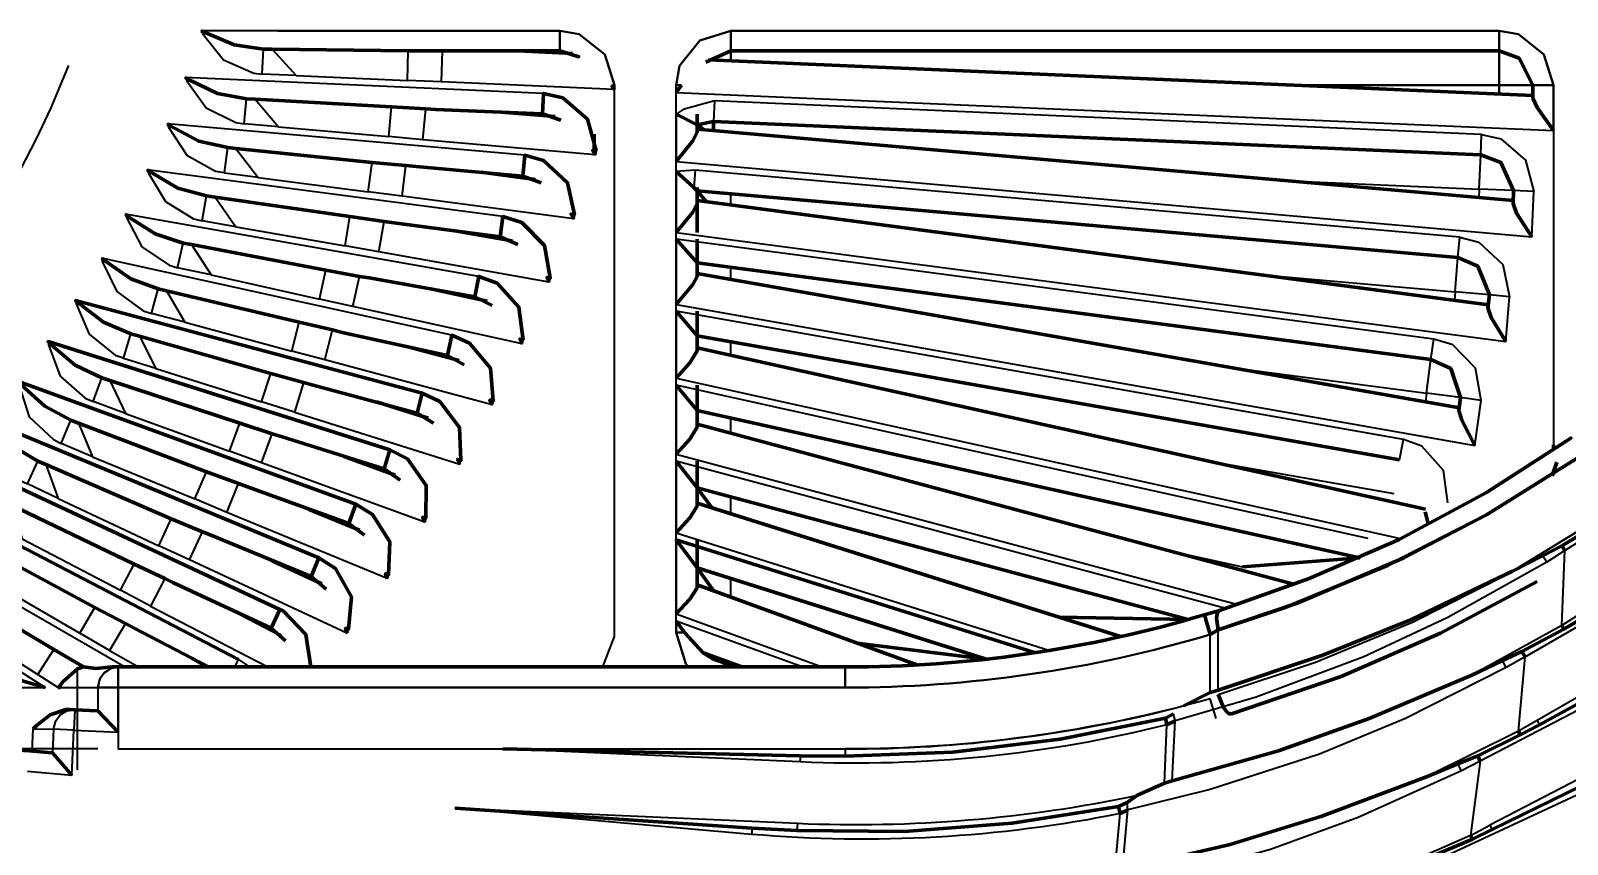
# Model space of a CAD drawing. Header units: millimetres. Extents: x 0 to 174, y 0 to 33.
# Drawn here: x 31.6682 to 32.1102, y 17.1865 to 17.4206 of the extents above; entities that cross this region are included whole.
import ezdxf

# ---------------------------------------------------------------- set-up
doc = ezdxf.new("R2010")
doc.units = ezdxf.units.MM
doc.layers.add('PDF2_형상', color=7, linetype='Continuous', true_color=0x405f80)

msp = doc.modelspace()

# ---------------------------------------------------------------- linework, layer by layer
at = {"layer": 'PDF2_형상', "lineweight": 70}
for points in [[(31.71722073611111, 17.42055595833333), (31.71833293055555, 17.41999986111111), (31.71763780555555, 17.41972181944444)], [(31.71833293055555, 17.41999986111111), (31.72666761111111, 17.41652763888889), (31.73513794444444, 17.41527811111111), (31.737640375, 17.41527811111111), (31.77680461111111, 17.41472201388889), (31.78666518055556, 17.41472201388889), (31.78958469444444, 17.41472201388889)], [(31.80833265277778, 17.41472201388889), (31.82402886111111, 17.41402859722222)], [(31.86319308333333, 17.41222297222222), (32.100277375, 17.401943625)], [(31.71263970833333, 17.40708415277778), (31.71374851388889, 17.40638902777778), (31.71305677777778, 17.40611097222222)], [(31.71374851388889, 17.40638902777778), (31.72194416666667, 17.40249972222222), (31.73027886111111, 17.40097215277778), (31.73277791666666, 17.400833125), (31.77194552777777, 17.39861043055556), (31.78180609722222, 17.39805602777778), (31.78458319444444, 17.397917), (31.815416125, 17.39666748611111), (31.81569416666667, 17.40249972222222), (31.821248375, 17.40125020833333), (31.82833184722222, 17.39513820833333), (31.83083427777778, 17.38611179166666), (31.82986111111111, 17.38611179166666), (31.83069526388888, 17.38486056944445)], [(31.83611043055555, 17.40361193055555), (31.83527629166667, 17.40486144444444)], [(31.85388861111111, 17.40277777777778), (31.85541788888889, 17.40486144444444)], [(31.80347358333333, 17.39708286111111), (31.819027375, 17.39583333333333)], [(32.10624863888889, 17.39180501388889), (32.10152859722222, 17.39847140277778), (32.100277375, 17.40111118055555)], [(31.70749918055555, 17.39374966666666), (31.70847236111111, 17.39305623611111), (31.70777723611111, 17.39277818055556)], [(31.70847236111111, 17.39305623611111), (31.716529, 17.38874986111111), (31.72486029166667, 17.38694423611111), (31.72722370833333, 17.38666619444444), (31.76638794444444, 17.38263956944444), (31.77610948611111, 17.38180541666667), (31.779029, 17.381527375), (31.80972290277778, 17.37875027777778), (31.810279, 17.38472154166667), (31.81569416666667, 17.38319397222222), (31.82263861111111, 17.376805625), (31.82458495833333, 17.36763848611111), (31.82361179166666, 17.3677775), (31.82444593055556, 17.36638895833333)], [(31.82069566666667, 17.39486186111111), (31.815416125, 17.39666748611111)], [(31.86194526388888, 17.39208305555556), (31.85985988888889, 17.39347161111111), (31.85388861111111, 17.39652845833333)], [(31.85985988888889, 17.39652845833333), (31.85985988888889, 17.39138963888889), (31.85985988888889, 17.39347161111111), (31.86458333333333, 17.39444477777778)], [(31.86458333333333, 17.39180501388889), (31.86458333333333, 17.39444477777778), (32.08527629166667, 17.38486056944445), (32.09111193055556, 17.38263956944444), (32.09472316666667, 17.37458293055555), (32.09458415277778, 17.37083265277778), (32.09555393055555, 17.36805555555555), (32.09999931944444, 17.36125013888889)], [(31.83027818055555, 17.39083354166667), (31.83027818055555, 17.38611179166666)], [(31.85388861111111, 17.38291591666667), (31.85861205555555, 17.38888888888889), (31.85985988888889, 17.39138963888889)], [(31.85985988888889, 17.39222208333333), (32.09458415277778, 17.37166680555556)], [(31.70208401388889, 17.37958272222222), (31.70277913888889, 17.37986077777778), (31.70166694444444, 17.38055588888889)], [(31.70277913888889, 17.37986077777778), (31.71055433333333, 17.37527805555555), (31.71875, 17.37305534722222), (31.72124905555555, 17.37263827777778), (31.75999959722222, 17.36708408333333), (31.76986016666666, 17.36569383333333), (31.77263726388889, 17.36527845833333), (31.80319552777777, 17.36125013888889), (31.80402629166667, 17.36708408333333), (31.80944484722222, 17.36541748611111), (31.81597222222222, 17.35874938888889), (31.81764051388889, 17.34944491666667), (31.81666734722222, 17.34958394444444), (31.81736247222222, 17.34819369444444)], [(31.79777695833333, 17.37986077777778), (31.81333415277777, 17.37777709722222)], [(31.862640375, 17.37124972222222), (31.85985988888889, 17.37444390277778), (31.85889011111111, 17.37541706944445), (31.85388861111111, 17.37999979166667)], [(31.81499905555555, 17.376805625), (31.80972290277778, 17.37875027777778)], [(31.85985988888889, 17.36249966666666), (31.85985988888889, 17.37541706944445)], [(31.85388861111111, 17.36249966666666), (31.85861205555555, 17.36833361111111), (31.85985988888889, 17.37083265277778), (31.85985988888889, 17.37444390277778), (32.07874891666667, 17.35527716666667), (32.08444552777777, 17.35277811111111), (32.08777872222222, 17.34458415277778), (32.08736165277777, 17.340833875), (32.08833481944444, 17.33805508333333), (32.09249877777778, 17.33111063888889)], [(31.85985988888889, 17.37166680555556), (32.08750068055555, 17.34166633333333)], [(31.69541761111111, 17.3677775), (31.69638740277778, 17.36694505555555), (31.69569566666667, 17.36680602777778)], [(31.69638740277778, 17.36694505555555), (31.70402695833333, 17.36208258333333), (31.71208361111111, 17.35944451388889), (31.714443625, 17.35902744444444), (31.75305515277778, 17.35166591666667), (31.76277669444444, 17.34986029166667), (31.76555718055555, 17.34944491666667), (31.79597304166666, 17.34402805555555), (31.79708184722222, 17.34986029166667), (31.80236138888889, 17.34791734722222), (31.80861070833333, 17.34097290277778), (31.80986193055555, 17.33152770833333)], [(31.79124959722222, 17.36277770833333), (31.80666775, 17.36013963888889)], [(31.80833265277778, 17.35902744444444), (31.80319552777777, 17.36125013888889)], [(31.85388861111111, 17.36055501388889), (31.85985988888889, 17.35374959722222)], [(31.85985988888889, 17.36055501388889), (31.85985988888889, 17.34986029166667), (31.85985988888889, 17.35374959722222), (32.07097370833333, 17.32597181944444), (32.07666694444444, 17.32333373611111), (32.07944404166666, 17.31500075), (32.07902695833333, 17.31125047222222), (32.07986111111111, 17.30847168055556), (32.08361138888888, 17.30124918055555)], [(31.68861219444444, 17.35513813888889), (31.68944295833333, 17.35444472222222), (31.68875122222222, 17.35416666666666)], [(31.68944295833333, 17.35444472222222), (31.6969435, 17.349166875), (31.70486111111111, 17.34625075), (31.70722113888889, 17.34569465277778), (31.74541558333333, 17.33666652777778), (31.75500148611111, 17.33444383333333), (31.75777859722222, 17.33375040277778), (31.78805541666667, 17.32708401388889), (31.78930663888889, 17.33291626388889), (31.79444376388889, 17.33069526388889), (31.80041504166667, 17.32347276388889), (31.80124918055555, 17.31402756944444), (31.80027940277778, 17.314305625), (31.80097113888889, 17.31291706944445)], [(31.85388861111111, 17.34180534722222), (31.85861205555555, 17.34750027777778), (31.85985988888889, 17.34986029166667)], [(31.85985988888889, 17.35069444444444), (32.07916598611111, 17.31208293055555)], [(31.784166125, 17.34611172222222), (31.79944526388888, 17.34277852777777)], [(31.80097113888889, 17.34152730555556), (31.79597304166666, 17.34402805555555)], [(31.68125068055555, 17.341944375), (31.68208481944444, 17.34208340277778), (31.68916829166666, 17.33666652777778), (31.6969435, 17.33333333333333), (31.69944593055556, 17.33263820833333), (31.73722330555555, 17.32194519444444), (31.74666680555555, 17.31930541666667), (31.74944390277778, 17.31861029166667), (31.77930704166667, 17.31055534722222), (31.78083293055555, 17.31625027777778), (31.68111165277778, 17.34291584722222), (31.68208481944444, 17.34208340277778)], [(31.85388861111111, 17.33986070833333), (31.85985988888889, 17.33277723611111)], [(31.85985988888889, 17.33986070833333), (31.85985988888889, 17.32847255555556), (31.85985988888889, 17.33277723611111), (32.06194390277778, 17.29708354166667)], [(31.67333305555556, 17.33013916666667), (31.67402818055555, 17.33013916666667), (31.680972625, 17.32430522222222), (31.68861219444444, 17.32069397222222), (31.69097222222222, 17.31986151388889), (31.72833251388889, 17.30763922222222), (31.737640375, 17.30458408333333), (31.74027845833333, 17.30374993055555), (31.76986016666666, 17.29444376388889), (31.77152845833333, 17.29999966666666), (31.67319404166667, 17.33111063888889), (31.67402818055555, 17.33013916666667)], [(31.80972290277778, 17.33152770833333), (31.80888875, 17.33180576388889), (31.809583875, 17.33041720833333)], [(31.77624851388889, 17.32972208333333), (31.79138861111111, 17.32569376388889)], [(31.79291788888889, 17.32444423611111), (31.78805541666667, 17.32708401388889)], [(31.85388861111111, 17.32055494444445), (31.85777791666666, 17.32500033333333), (31.85985988888889, 17.32847255555556)], [(31.85985988888889, 17.32930501388889), (32.06944444444444, 17.28291659722222)], [(31.66486273611111, 17.31847297222222), (31.66555447222222, 17.31861029166667), (31.67222086111111, 17.3125), (31.67972140277778, 17.30847168055556), (31.68194580555555, 17.30763922222222), (31.71875, 17.29361131944444), (31.72791544444445, 17.29027811111111), (31.73055691666666, 17.28930494444445), (31.75972154166666, 17.27874925), (31.76166788888889, 17.28430515277778), (31.66472370833333, 17.31958347222222), (31.66555447222222, 17.31861029166667)], [(31.85388861111111, 17.31861029166667), (31.85985988888889, 17.31125047222222)], [(31.85985988888889, 17.31861029166667), (31.85985988888889, 17.30652702777778), (31.85985988888889, 17.31125047222222), (32.05041504166667, 17.26888868055556), (32.01680501388888, 17.26625061111111)], [(32.10916815277778, 17.24833340277778), (32.11458333333333, 17.25152756944444), (32.14736259722222, 17.27152845833333), (32.15944416666667, 17.27805583333333), (32.18361070833333, 17.29097154166667), (32.20583427777778, 17.30430602777778), (32.23055691666666, 17.32000054166667), (32.23069593055556, 17.32013956944444)], [(31.76763916666667, 17.31374952777778), (31.78250122222222, 17.30902777777778)], [(31.78083293055555, 17.31625027777778), (31.78583441666666, 17.31388855555555), (31.79152763888889, 17.30638970833333), (31.79194472222222, 17.29694451388889), (31.79097154166666, 17.29722255555556), (31.79166666666666, 17.29583401388889)], [(31.65583293055555, 17.30736118055555), (31.65652805555555, 17.30736118055555), (31.66305541666667, 17.30097283333333), (31.67027791666666, 17.29666645833333), (31.67249891666667, 17.29569498611111), (31.70861138888889, 17.2801395), (31.71763780555555, 17.27638922222222), (31.72027926388889, 17.27527702777778), (31.74888780555555, 17.26347181944444), (31.75111219444444, 17.26888868055556), (31.65583293055555, 17.30833265277778), (31.65652805555555, 17.30736118055555)], [(31.78402709722222, 17.30763922222222), (31.77930704166667, 17.31055534722222)], [(31.85388861111111, 17.29875013888889), (31.85777791666666, 17.30305480555555), (31.85985988888889, 17.30652702777778)], [(31.85985988888889, 17.30736118055555), (32.03180609722222, 17.26125081944444)], [(31.77152845833333, 17.29999966666666), (31.77652655555556, 17.29736158333333), (31.781945125, 17.28972201388889), (31.78180609722222, 17.28027852777777), (31.78097194444445, 17.280554875), (31.78152805555555, 17.27916633333333)], [(32.10624863888889, 17.29986063888889), (32.10624863888889, 17.30138820833333)], [(31.74874877777778, 17.23749966666666), (31.74736193055555, 17.24680583333333), (31.74083455555555, 17.25361125), (31.73986138888889, 17.25402831944444), (31.64638943055555, 17.29763963888889), (31.64708455555555, 17.29652744444444), (31.64638943055555, 17.29666645833333)], [(31.64708455555555, 17.29652744444444), (31.65319484722222, 17.28986104166666), (31.66027831944444, 17.28527831944444), (31.66249931944444, 17.284166125), (31.69791666666666, 17.26708305555556), (31.70680406944444, 17.26291741666666), (31.7093065, 17.26166619444444), (31.73736233333333, 17.24861144444444), (31.73986138888889, 17.25402831944444)], [(31.75833469444444, 17.29805501388889), (31.77305433333333, 17.29263813888889)], [(31.86416626388889, 17.28319465277778), (31.85985988888889, 17.28902859722222), (31.85388861111111, 17.29666645833333)], [(31.85985988888889, 17.29666645833333), (31.85985988888889, 17.28375075), (31.85985988888889, 17.28902859722222), (32.00111219444445, 17.2511105), (31.96388752777778, 17.251805625)], [(32.10583495833333, 17.29250081944444), (32.10722181944444, 17.29638841666667)], [(31.77444458333333, 17.29124959722222), (31.76986016666666, 17.29444376388889)], [(31.72791544444445, 17.23958333333333), (31.63652886111111, 17.28722297222222), (31.63722059722222, 17.28624979166667), (31.63638983333333, 17.28624979166667)], [(31.63722059722222, 17.28624979166667), (31.64305623611111, 17.27930534722222), (31.64986165277778, 17.27430555555555), (31.65208265277778, 17.27319505555555), (31.68666584722222, 17.25458272222222), (31.69541761111111, 17.25), (31.69791666666666, 17.24861144444444), (31.71930609722222, 17.23749966666666), (31.71847194444445, 17.23763868055556)], [(31.74833170833333, 17.28277756944444), (31.76277669444444, 17.27680630555555)], [(31.76166788888889, 17.28430515277778), (31.76652695833333, 17.28138902777778), (31.77152845833333, 17.27347140277778), (31.77111138888889, 17.26402791666667), (31.77027723611111, 17.26430595833333), (31.77069430555555, 17.26291741666666)], [(31.85388861111111, 17.27611118055555), (31.85777791666666, 17.28041584722222), (31.85985988888889, 17.28375075)], [(31.85985988888889, 17.28458319444444), (31.98166572222222, 17.24624972222222)], [(32.07027859722222, 17.27847290277778), (32.06930541666667, 17.28208415277778)], [(32.096666125, 17.21791584722222), (32.10222370833333, 17.22083366666667), (32.13597276388889, 17.23930527777778), (32.14819336111111, 17.24527825), (32.17291598611111, 17.2572225), (32.19569566666667, 17.26958380555556), (32.22111002777778, 17.284166125), (32.22124905555555, 17.28430515277778)], [(31.76416694444444, 17.27541605555556), (31.75972154166666, 17.27874925)], [(32.10944281944445, 17.27097236111111), (32.10861205555555, 17.27236090277778), (32.12027655555556, 17.27930534722222), (32.11958481944444, 17.28041584722222), (32.12250094444444, 17.27611118055555), (32.12291802777777, 17.27555508333333)], [(31.62680393055555, 17.27625020833333), (31.63236151388889, 17.26916673611111), (31.63888888888889, 17.26388888888889), (31.64110988888889, 17.26263936111111), (31.67486233333333, 17.24249945833333), (31.68333265277778, 17.23749966666666)], [(31.86472236111111, 17.25930616666666), (31.85985988888889, 17.26597255555556), (31.85388861111111, 17.2740275), (31.95694308333333, 17.241667)], [(31.85985988888889, 17.2740275), (31.85985988888889, 17.26027763888889), (31.85985988888889, 17.26597255555556), (31.94305419444444, 17.23972236111111), (31.90583293055555, 17.24430508333333)], [(31.75916544444445, 17.24722290277778), (31.758748375, 17.24861144444444), (31.75958251388889, 17.24833340277778), (31.76041666666666, 17.25763956944444), (31.75583225, 17.26583354166667), (31.75111219444444, 17.26888868055556)], [(32.10861205555555, 17.27236090277778), (32.10305447222222, 17.26944477777778), (32.094445125, 17.26499938888889), (32.065416125, 17.2511105), (32.03986273611111, 17.24083286111111), (32.00972154166666, 17.23083326388889), (32.00750054166667, 17.23013813888889), (31.99986097222222, 17.22625054166667)], [(31.61597358333333, 17.26680501388889), (31.62124972222222, 17.25944519444444), (31.62763806944444, 17.25388929166667), (31.62972344444444, 17.25250075), (31.65291680555555, 17.23722161111111), (31.67235988888889, 17.23152838888889)], [(31.737640375, 17.26805623611111), (31.75194295833333, 17.26138813888889)], [(31.75319416666667, 17.25986056944445), (31.74888780555555, 17.26347181944444)], [(31.85388861111111, 17.25277709722222), (31.85777791666666, 17.25694444444444), (31.85985988888889, 17.26027763888889)], [(31.85985988888889, 17.26111179166666), (31.92305501388889, 17.23805576388889)], [(32.10152859722222, 17.26208326388889), (32.07375081944444, 17.24722290277778), (32.04513888888889, 17.23472255555556), (32.01361083333333, 17.22402784722222), (32.01319376388889, 17.22402784722222), (32.01291572222222, 17.22402784722222), (32.01222059722222, 17.22458394444444), (32.01125081944444, 17.22583347222222), (32.00972154166666, 17.22958373611111)], [(31.72638956944444, 17.25375027777778), (31.74027845833333, 17.24652777777778)], [(31.74152629166667, 17.24500020833333), (31.73736233333333, 17.24861144444444)], [(31.85388861111111, 17.250695125), (31.85624863888889, 17.24736193055555), (31.86166720833333, 17.24152798611111), (31.86458333333333, 17.23972236111111), (31.86958481944444, 17.23805576388889)], [(32.08291626388889, 17.18791706944445), (32.08860948611111, 17.19069416666667), (32.12305704166666, 17.20763820833333), (32.13555569444444, 17.21319411111111), (32.16083441666667, 17.22388881944444), (32.18416680555556, 17.23527695833333), (32.210001625, 17.24875047222222), (32.21013726388889, 17.2488895)], [(32.098056375, 17.24041748611111), (32.09708319444444, 17.24194505555555), (32.10916815277778, 17.24833340277778), (32.10861205555555, 17.24944390277778)], [(31.71458265277778, 17.24000040277778), (31.71888902777778, 17.23749966666666)], [(31.86180623611111, 17.24138895833333), (31.86958481944444, 17.23749966666666), (31.86944580555555, 17.23749966666666), (31.86166720833333, 17.24152798611111), (31.872779, 17.23749966666666)], [(32.09708319444444, 17.24194505555555), (32.09152899999999, 17.23930527777778), (32.08277723611111, 17.23513963888889), (32.05319552777777, 17.22263929166667), (32.02708265277778, 17.213333125), (31.99652777777778, 17.20472208333333), (31.99430677777778, 17.20402695833333), (31.98652818055555, 17.20055473611111), (31.98361205555555, 17.19847276388889), (31.981109625, 17.19736056944445)], [(31.67611016666666, 17.23152838888889), (31.67652723611111, 17.23152838888889), (31.67638820833333, 17.23166741666666), (31.67638820833333, 17.23180473611111), (31.67638820833333, 17.23194376388889), (31.67652723611111, 17.23208279166667), (31.67750040277778, 17.23333401388889), (31.68166775, 17.23694526388889), (31.68333265277778, 17.23749966666666), (31.68694390277778, 17.23708258333333), (31.69166734722222, 17.23749966666666), (31.69333225, 17.23749966666666), (31.90249972222222, 17.23749966666666), (31.69333225, 17.23749966666666), (31.69194538888889, 17.23749966666666)], [(31.68333265277778, 17.23749966666666), (31.68333265277778, 17.23749966666666)], [(31.68333265277778, 17.23749966666666), (31.68333265277778, 17.23749966666666)], [(31.66888766666667, 17.21972147222222), (31.66972181944444, 17.220555625), (31.67375013888889, 17.22374979166667), (31.67833455555555, 17.225277375), (31.67930433333333, 17.225277375), (31.68083361111111, 17.22513834722222), (31.68736097222222, 17.22486029166667), (31.6875, 17.22486029166667), (31.69333225, 17.21875)], [(31.80402629166667, 17.21388922222222), (31.88958401388889, 17.21194458333333), (31.90249972222222, 17.21180555555555), (31.93347168055556, 17.21291605555556), (31.96430461111111, 17.21666633333333), (31.99458481944444, 17.22277831944444), (31.99499851388889, 17.22083366666667), (31.99736193055555, 17.22194416666667)], [(31.99458481944444, 17.22277831944444), (31.99694484722222, 17.22402784722222)], [(32.08513726388889, 17.210417), (32.08444552777777, 17.21194458333333), (32.096666125, 17.21791584722222), (32.09611002777778, 17.21902805555555)], [(31.655554875, 17.20847236111111), (31.65652805555555, 17.20930480555555), (31.66069538888889, 17.212222625), (31.66527641666667, 17.21361118055555), (31.66624959722222, 17.21347215277778), (31.66777886111111, 17.213333125), (31.67430623611111, 17.21277702777778), (31.67444526388888, 17.21277702777778), (31.67999945833333, 17.20638868055556)], [(32.08444552777777, 17.21194458333333), (32.07874891666667, 17.20958286111111), (32.0697225, 17.20583258333333), (32.03958469444444, 17.19458347222222), (32.01319376388889, 17.1863895), (31.98222181944444, 17.179167), (31.98000081944444, 17.17861090277778), (31.97208319444444, 17.17555576388889), (31.96902805555555, 17.17361111111111), (31.966529, 17.17250061111111)], [(31.79027641666667, 17.19680616666666), (31.875695125, 17.19111125), (31.88861083333333, 17.190416125), (31.91958279166667, 17.19013806944444), (31.95055473611111, 17.19249979166667), (31.981109625, 17.19736056944445), (31.98152669444444, 17.19527859722222), (31.98375108333333, 17.19638909722222)], [(32.07111273611111, 17.18111165277778), (32.07041761111111, 17.18263922222222), (32.08291626388889, 17.18791706944445), (32.08236016666667, 17.18902756944444)]]:
    msp.add_lwpolyline(points, dxfattribs=at)
at = {"layer": 'PDF2_형상', "lineweight": 35}
for points in [[(31.83277723611111, 17.23749966666666), (31.83611043055555, 17.24624972222222), (31.83611043055555, 17.24736193055555), (31.83611043055555, 17.40486144444444), (31.83333333333333, 17.41375054166667), (31.82597181944444, 17.41958279166667), (31.82041761111111, 17.42055595833333), (31.71722073611111, 17.42055595833333), (31.71763780555555, 17.41972181944444), (31.72361247222222, 17.41222297222222), (31.73236083333333, 17.40833366666667), (31.73472086111111, 17.408055625), (31.73513794444444, 17.41527811111111)], [(31.73930527777778, 17.42055595833333), (31.82041761111111, 17.42055595833333), (31.82597181944444, 17.41958279166667), (31.83333333333333, 17.41375054166667), (31.83611043055555, 17.40486144444444)], [(31.737640375, 17.41527811111111), (31.74458481944444, 17.40763855555555), (31.77652655555556, 17.40625), (31.77680461111111, 17.41472201388889)], [(31.83527629166667, 17.40486144444444), (31.83611043055555, 17.40486144444444), (31.83611043055555, 17.40361193055555), (31.78639051388889, 17.40583293055555), (31.78666518055556, 17.41472201388889)], [(31.57513766666667, 17.27805583333333), (31.58319430555555, 17.28388806944444), (31.590833875, 17.29000006944444), (31.59833441666666, 17.29624938888889), (31.60569593055556, 17.30291748611111), (31.61277940277778, 17.30972290277778), (31.61958481944444, 17.316806375), (31.62625122222222, 17.32402716666667), (31.63263956944444, 17.33152770833333), (31.63874986111111, 17.33930630555555), (31.64458211111111, 17.34722222222222), (31.65027872222222, 17.35527716666667), (31.655554875, 17.36361186111111), (31.660556375, 17.37194484722222), (31.66527641666667, 17.38055588888889), (31.66986083333333, 17.38944498611111), (31.67402818055555, 17.39833408333333), (31.67777845833333, 17.4073605), (31.67916530555556, 17.410556375)], [(31.81569416666667, 17.40249972222222), (31.71263970833333, 17.40708415277778), (31.71305677777778, 17.40611097222222), (31.71861097222222, 17.39833408333333), (31.72722370833333, 17.39416673611111), (31.72958373611111, 17.39374966666666), (31.73027886111111, 17.40097215277778)], [(31.74458481944444, 17.40763855555555), (31.73472086111111, 17.408055625)], [(31.78639051388889, 17.40583293055555), (31.77652655555556, 17.40625)], [(31.89014011111111, 17.23749966666666), (31.85388861111111, 17.250695125), (31.85388861111111, 17.24736193055555), (31.85624863888889, 17.24736193055555), (31.85388861111111, 17.24736193055555), (31.85388861111111, 17.40486144444444)], [(31.85541788888889, 17.40486144444444), (31.85388861111111, 17.40486144444444), (31.85388861111111, 17.40277777777778), (32.10624863888889, 17.39180501388889), (32.10624863888889, 17.40486144444444), (32.100277375, 17.40486144444444), (32.09055583333333, 17.40486144444444), (32.09055583333333, 17.40236070833333), (32.09055583333333, 17.40486144444444), (32.100277375, 17.40486144444444), (32.10624863888889, 17.40486144444444), (32.10624863888889, 17.30138820833333)], [(31.73277791666666, 17.400833125), (31.73944430555555, 17.39291720833333), (31.77125040277778, 17.39013841666667), (31.77194552777777, 17.39861043055556)], [(31.83083427777778, 17.38611179166666), (31.83069526388888, 17.38486056944445), (31.78097194444445, 17.38916694444444), (31.78180609722222, 17.39805602777778)], [(31.86486138888889, 17.40041605555556), (31.85583495833333, 17.397917), (31.85388861111111, 17.39652845833333), (31.85388861111111, 17.38291591666667), (32.09999931944444, 17.36125013888889), (32.10055541666667, 17.374304875), (32.09472316666667, 17.37458293055555), (32.08486259722222, 17.375), (32.08472358333333, 17.37249925)], [(32.08555433333333, 17.39069451388889), (31.86486138888889, 17.40041605555556), (31.86458333333333, 17.39444477777778)], [(31.810279, 17.38472154166667), (31.70749918055555, 17.39374966666666), (31.70777723611111, 17.39277818055556), (31.71305677777778, 17.38472154166667), (31.72138806944444, 17.38013881944444), (31.72389051388889, 17.37972175), (31.72486029166667, 17.38694423611111)], [(31.73944430555555, 17.39291720833333), (31.72958373611111, 17.39374966666666)], [(31.815416125, 17.39666748611111), (31.815416125, 17.39611138888889)], [(31.78097194444445, 17.38916694444444), (31.77125040277778, 17.39013841666667)], [(32.02819484722222, 17.37750075), (32.08486259722222, 17.375), (32.08527629166667, 17.38486056944445), (32.08555433333333, 17.39069451388889), (32.09111193055556, 17.38944498611111), (32.09819538888889, 17.383333), (32.10055541666667, 17.374304875)], [(31.72722370833333, 17.38666619444444), (31.73361205555555, 17.37833319444444), (31.76527913888889, 17.37416584722222), (31.76638794444444, 17.38263956944444)], [(31.80402629166667, 17.36708408333333), (31.70166694444444, 17.38055588888889), (31.70208401388889, 17.37958272222222), (31.70694308333333, 17.37138875), (31.71499972222222, 17.36638895833333), (31.71749877777778, 17.36583286111111), (31.71875, 17.37305534722222)], [(31.73361205555555, 17.37833319444444), (31.72389051388889, 17.37958272222222)], [(31.82458495833333, 17.36763848611111), (31.82444593055556, 17.36638895833333), (31.77500068055555, 17.37291633333333), (31.77610948611111, 17.38180541666667)], [(31.85930718055555, 17.380416875), (31.85388861111111, 17.37999979166667), (31.85388861111111, 17.36249966666666), (32.09249877777778, 17.33111063888889), (32.09361097222222, 17.34402805555555), (32.08777872222222, 17.34458415277778), (32.07791815277778, 17.34541659722222), (32.07777913888889, 17.343054875)], [(32.07930501388888, 17.36111111111111), (31.85930718055555, 17.380416875), (31.85889011111111, 17.37541706944445)], [(31.80972290277778, 17.37875027777778), (31.80972290277778, 17.37833319444444)], [(31.72124905555555, 17.37263827777778), (31.72722370833333, 17.36416626388889), (31.75861273611111, 17.35861036111111), (31.75999959722222, 17.36708408333333)], [(31.77500068055555, 17.37291633333333), (31.76527913888889, 17.37416584722222)], [(31.86958481944444, 17.37041727777778), (31.86958481944444, 17.37361144444444)], [(31.79708184722222, 17.34986029166667), (31.69541761111111, 17.3677775), (31.69569566666667, 17.36680602777778), (31.70013766666667, 17.35833401388889), (31.70805527777778, 17.35305616666666), (31.71055433333333, 17.35236104166666)], [(31.72722370833333, 17.36416626388889), (31.71749877777778, 17.36583286111111)], [(31.81764051388889, 17.34944491666667), (31.81736247222222, 17.34819369444444), (31.76833427777778, 17.35694376388889), (31.76986016666666, 17.36569383333333)], [(31.72014025, 17.350277375), (31.71041530555556, 17.35236104166666), (31.71208361111111, 17.35944451388889)], [(31.714443625, 17.35902744444444), (31.72014025, 17.350277375), (31.75125122222222, 17.34333293055555), (31.75305515277778, 17.35166591666667)], [(31.76833427777778, 17.35694376388889), (31.75861273611111, 17.35861036111111)], [(31.80319552777777, 17.36125013888889), (31.80319552777777, 17.36069404166667)], [(32.01347181944444, 17.32361179166666), (32.0697225, 17.31625027777778), (32.07097370833333, 17.32597181944444), (32.07180447222222, 17.33180576388889), (31.85388861111111, 17.36055501388889), (31.85388861111111, 17.34180534722222), (32.08361138888888, 17.30124918055555), (32.08541530555556, 17.31416659722222), (32.07944404166666, 17.31500075), (32.0697225, 17.31625027777778), (32.06944444444444, 17.31374952777778)], [(32.02138943055555, 17.35041638888889), (32.07791815277778, 17.34541659722222), (32.07874891666667, 17.35527716666667), (32.07930501388888, 17.36111111111111), (32.08472358333333, 17.35972255555556), (32.09166802777777, 17.35333251388889), (32.09361097222222, 17.34402805555555)], [(31.78930663888889, 17.33291626388889), (31.68861219444444, 17.35513813888889), (31.68875122222222, 17.35416666666666), (31.69291518055556, 17.345555625), (31.70055473611111, 17.33999972222222), (31.70291815277778, 17.33916727777778), (31.70486111111111, 17.34625075)], [(31.80972290277778, 17.33152770833333), (31.809583875, 17.33041720833333), (31.76083373611111, 17.34124925), (31.76277669444444, 17.34986029166667)], [(31.86958481944444, 17.34902784722222), (31.86958481944444, 17.35250006944444)], [(31.70722113888889, 17.34569465277778), (31.71250068055555, 17.33666652777778), (31.74333361111111, 17.32833354166667), (31.74541558333333, 17.33666652777778)], [(31.79597304166666, 17.34402805555555), (31.79583401388889, 17.34347194444445)], [(32.11388820833334, 17.25277709722222), (32.10861205555555, 17.24944390277778), (32.10944281944445, 17.27097236111111), (32.15874905555555, 17.30222236111111), (32.22916666666666, 17.34458415277778)], [(31.68111165277778, 17.34291584722222), (31.68125068055555, 17.341944375), (31.68500094444444, 17.33319430555555), (31.69250148611111, 17.32722304166666), (31.69486151388889, 17.32638888888889)], [(31.76083373611111, 17.34124925), (31.75125122222222, 17.34333293055555)], [(32.06194390277778, 17.29708354166667), (32.06305609722222, 17.30291748611111), (31.85388861111111, 17.33986070833333), (31.85388861111111, 17.32055494444445), (32.06222194444445, 17.27444458333333)], [(31.71250068055555, 17.33666652777778), (31.70291815277778, 17.33916727777778)], [(31.67319404166667, 17.33111063888889), (31.67333305555556, 17.33013916666667), (31.67666626388889, 17.32111104166666), (31.68388875, 17.31486172222222), (31.68610975, 17.31388855555555), (31.68861219444444, 17.32069397222222)], [(31.70416598611111, 17.32333373611111), (31.69486151388889, 17.32624986111111), (31.6969435, 17.33333333333333)], [(31.69944593055556, 17.33263820833333), (31.70416598611111, 17.32333373611111), (31.73458184722222, 17.31374952777778), (31.73722330555555, 17.32194519444444)], [(31.80124918055555, 17.31402756944444), (31.80097113888889, 17.31291706944445), (31.75277709722222, 17.32583279166667), (31.75500148611111, 17.33444383333333)], [(31.86958481944444, 17.32708401388889), (31.86958481944444, 17.33097161111111)], [(32.08541530555556, 17.31416659722222), (32.08375040277777, 17.32347276388889), (32.07722304166666, 17.33013916666667), (32.07180447222222, 17.33180576388889)], [(31.75277709722222, 17.32583279166667), (31.74333361111111, 17.32833354166667)], [(31.78805541666667, 17.32708401388889), (31.78791638888889, 17.32652791666667)], [(31.66472370833333, 17.31958347222222), (31.66486273611111, 17.31847297222222), (31.66777886111111, 17.30944484722222), (31.67472330555555, 17.30291748611111), (31.67694430555555, 17.30180527777778), (31.67972140277778, 17.30847168055556)], [(31.69097222222222, 17.31986151388889), (31.69541761111111, 17.31041633333333), (31.72541638888889, 17.29958258333333), (31.72833251388889, 17.30763922222222)], [(31.74666680555555, 17.31930541666667), (31.74402872222222, 17.31083340277778), (31.79166666666666, 17.29583401388889), (31.79194472222222, 17.29694451388889)], [(32.05291748611111, 17.27444458333333), (31.85388861111111, 17.31861029166667), (31.85388861111111, 17.29875013888889), (32.01541815277778, 17.255416875)], [(31.69541761111111, 17.31041633333333), (31.68610975, 17.31388855555555)], [(31.74402872222222, 17.31083340277778), (31.73458184722222, 17.31374952777778)], [(31.65583293055555, 17.30833265277778), (31.65583293055555, 17.30736118055555), (31.65833197222222, 17.29819404166667), (31.664998375, 17.29124959722222), (31.66722276388889, 17.29013909722222), (31.67027791666666, 17.29666645833333)], [(31.77930704166667, 17.31055534722222), (31.77916802777778, 17.30999925)], [(31.86958481944444, 17.30472140277778), (31.86958481944444, 17.30902777777778)], [(31.68194580555555, 17.30763922222222), (31.68597073611111, 17.29791598611111), (31.71541680555555, 17.28583272222222), (31.71875, 17.29361131944444)], [(31.78180609722222, 17.28027852777777), (31.78152805555555, 17.27916633333333), (31.73458184722222, 17.29624938888889), (31.737640375, 17.30458408333333)], [(31.68597073611111, 17.29791598611111), (31.67694430555555, 17.30180527777778)], [(31.73458184722222, 17.29624938888889), (31.72541638888889, 17.29958258333333)], [(32.07583279166666, 17.28472222222222), (32.07458495833333, 17.29402838888889), (32.06833225, 17.30097283333333), (32.06305609722222, 17.30291748611111)], [(31.67249891666667, 17.29569498611111), (31.67611016666666, 17.28597175), (31.70500013888889, 17.27236090277778), (31.70861138888889, 17.2801395)], [(32.01194593055556, 17.254306375), (31.85388861111111, 17.29666645833333), (31.85388861111111, 17.27611118055555), (31.96138848611111, 17.24222140277778)], [(32.00444538888889, 17.29722255555556), (32.06027899999999, 17.28736029166667)], [(31.76986016666666, 17.29444376388889), (31.76958211111111, 17.29388936111111)], [(31.67611016666666, 17.28597175), (31.66722276388889, 17.29013909722222)], [(31.77111138888889, 17.26402791666667), (31.77069430555555, 17.26291741666666), (31.72458225, 17.281945125), (31.72791544444445, 17.29027811111111)], [(31.86958481944444, 17.28152805555555), (31.86958481944444, 17.28638881944444)], [(31.66249931944444, 17.284166125), (31.6656935, 17.27430555555555), (31.694027375, 17.25958251388889), (31.69791666666666, 17.26708305555556)], [(31.72458225, 17.281945125), (31.71541680555555, 17.28583272222222)], [(31.75972154166666, 17.27874925), (31.7594435, 17.27819484722222)], [(32.00972154166666, 17.22958373611111), (32.037777375, 17.23888820833333), (32.06569416666667, 17.25041706944445), (32.09319390277778, 17.26430595833333), (32.11958481944444, 17.28041584722222), (32.094445125, 17.26499938888889)], [(31.69513956944444, 17.23749966666666), (31.62611219444444, 17.27736070833333), (31.62597316666666, 17.27638922222222)], [(31.65208265277778, 17.27319505555555), (31.65472073611111, 17.26319376388889), (31.68235948611111, 17.24722290277778), (31.68666584722222, 17.25458272222222)], [(31.75958251388889, 17.24833340277778), (31.75916544444445, 17.24722290277778), (31.71388752777778, 17.26833258333333), (31.71763780555555, 17.27638922222222)], [(31.85388861111111, 17.2740275), (31.85388861111111, 17.25277709722222), (31.89583333333333, 17.23749966666666)], [(32.21083238888889, 17.27333408333333), (32.13694593055556, 17.23736063888889), (32.08513726388889, 17.210417), (32.07972208333333, 17.20763820833333), (32.07874891666667, 17.20958286111111)], [(31.71388752777778, 17.26833258333333), (31.70500013888889, 17.27236090277778)], [(31.99416775, 17.27125040277778), (32.01680501388888, 17.26625061111111)], [(32.098056375, 17.24041748611111), (32.14847140277778, 17.26958380555556), (32.14666748611111, 17.24805534722222), (32.10152859722222, 17.22208319444444), (32.10222370833333, 17.22083366666667)], [(32.10944281944445, 17.27097236111111), (32.10430569444444, 17.26763916666667), (32.10305447222222, 17.26944477777778)], [(31.62972344444444, 17.25250075), (31.631527375, 17.24222140277778), (31.6468065, 17.23152838888889), (31.67235988888889, 17.23152838888889), (31.61541748611111, 17.26791720833333), (31.61527845833333, 17.26694404166667), (31.616251625, 17.25750054166667), (31.62152777777778, 17.24944390277778), (31.62347073611111, 17.24791633333333), (31.62763806944444, 17.25388929166667)], [(32.10430569444444, 17.26763916666667), (32.07583279166666, 17.25166659722222), (32.05166626388889, 17.24041748611111), (32.02069430555555, 17.22874959722222), (31.99736193055555, 17.22194416666667)], [(31.64110988888889, 17.26263936111111), (31.64333427777778, 17.25250075), (31.67027791666666, 17.23527695833333), (31.67486233333333, 17.24249945833333)], [(31.70680406944444, 17.26291741666666), (31.70264011111111, 17.25499979166667), (31.73638916666667, 17.23749966666666)], [(31.74888780555555, 17.26347181944444), (31.74860975, 17.26291741666666)], [(31.86958481944444, 17.25750054166667), (31.86958481944444, 17.26291741666666)], [(31.70264011111111, 17.25499979166667), (31.694027375, 17.25958251388889)], [(31.69083319444444, 17.24222140277778), (31.68235948611111, 17.24722290277778)], [(31.69541761111111, 17.25), (31.69083319444444, 17.24222140277778), (31.69916788888889, 17.23749966666666)], [(31.73736233333333, 17.24861144444444), (31.73708427777778, 17.248194375)], [(32.00972154166666, 17.23083326388889), (32.00972154166666, 17.248194375)], [(32.10861205555555, 17.24944390277778), (32.08277723611111, 17.23513963888889)], [(31.72694566666667, 17.23749966666666), (31.72791544444445, 17.23958333333333), (31.731109625, 17.23749966666666)], [(31.86958481944444, 17.23861186111111), (31.86958481944444, 17.23749966666666), (31.86958481944444, 17.23805576388889)], [(32.13597276388889, 17.23930527777778), (32.13694593055556, 17.23736063888889), (32.13416544444444, 17.21597290277778), (32.08791775, 17.19194369444444), (32.08860948611111, 17.19069416666667)], [(32.10152859722222, 17.22208319444444), (32.09611002777778, 17.21902805555555), (32.098056375, 17.24041748611111), (32.09263780555555, 17.23736063888889), (32.09152899999999, 17.23930527777778)], [(31.67027791666666, 17.23527695833333), (31.67611016666666, 17.23152838888889)], [(31.67652723611111, 17.23152838888889), (31.68166775, 17.23152838888889), (31.68166775, 17.23694526388889)], [(31.68333265277778, 17.23749966666666), (31.68333265277778, 17.23749966666666)], [(32.09263780555555, 17.23736063888889), (32.06361219444445, 17.22263929166667), (32.03888956944444, 17.21236165277778), (32.00750054166667, 17.20222304166666), (31.98375108333333, 17.19638909722222)], [(31.66722276388889, 17.20749918055555), (31.67999945833333, 17.20638868055556), (31.68055555555555, 17.21930609722222), (31.69333225, 17.21875), (31.69333225, 17.23152838888889), (31.6875, 17.23152838888889), (31.6875, 17.22486029166667)], [(31.99652777777778, 17.20472208333333), (31.99736193055555, 17.22194416666667), (31.99694484722222, 17.22402784722222)], [(31.668609625, 17.213333125), (31.66888766666667, 17.21972147222222), (31.67472330555555, 17.21958415277778), (31.67444526388888, 17.21277702777778)], [(32.09611002777778, 17.21902805555555), (32.0697225, 17.20583258333333)], [(31.68166775, 17.20791626388889), (31.68166775, 17.21388922222222), (31.27610948611111, 17.21388922222222), (31.28583441666666, 17.21388922222222), (31.40263875, 17.10680473611111), (31.39874945833333, 17.10250006944444)], [(31.88958401388889, 17.21194458333333), (31.88944498611111, 17.21013895833333), (31.80402629166667, 17.21388922222222), (31.90249972222222, 17.21388922222222), (31.90249972222222, 17.21180555555555)], [(32.07972208333333, 17.20763820833333), (32.05000136111111, 17.19416638888889), (32.02486165277777, 17.18499925), (31.99305555555555, 17.17624918055555), (31.96916706944444, 17.17152744444444)], [(32.12305704166666, 17.20763820833333), (32.12388780555555, 17.20569526388889), (32.07111273611111, 17.18111165277778), (32.065416125, 17.17847188888889), (32.06458197222222, 17.18041652777778)], [(32.08513726388889, 17.210417), (32.08236016666667, 17.18902756944444), (32.08791775, 17.19194369444444)], [(31.98222181944444, 17.179167), (31.98375108333333, 17.19638909722222), (31.98361205555555, 17.19847276388889)], [(31.875695125, 17.19111125), (31.87555609722222, 17.189305625), (31.79027641666667, 17.19680616666666), (31.88874986111111, 17.19249979166667), (31.88861083333333, 17.190416125)], [(32.08236016666667, 17.18902756944444), (32.05541652777778, 17.17708333333333)]]:
    msp.add_lwpolyline(points, dxfattribs=at)
for points in [[(31.82041761111111, 17.42055595833333), (31.82041761111111, 17.41472201388889), (31.82041761111111, 17.41416591666667), (31.82041761111111, 17.41472201388889)], [(31.86958481944444, 17.41472201388889), (31.86958481944444, 17.42055595833333), (31.86069404166667, 17.41777716666667), (31.85486179166666, 17.41041734722222), (31.85388861111111, 17.40486144444444), (31.85486179166666, 17.41041734722222), (31.86069404166667, 17.41777716666667), (31.86958481944444, 17.42055595833333), (32.09055583333333, 17.42055595833333), (32.09055583333333, 17.41472201388889), (32.09055583333333, 17.40486144444444), (32.03374905555555, 17.40486144444444), (32.09055583333333, 17.40486144444444), (32.09055583333333, 17.41472201388889), (32.09055583333333, 17.42055595833333), (31.86958481944444, 17.42055595833333), (31.86958481944444, 17.41472201388889), (31.86958481944444, 17.41194491666667)], [(32.09055583333333, 17.42055595833333), (32.09611002777778, 17.41958279166667), (32.10347154166666, 17.41375054166667), (32.10624863888889, 17.40486144444444), (32.10347154166666, 17.41375054166667), (32.09611002777778, 17.41958279166667)], [(31.85736083333333, 17.23749966666666), (31.85666572222222, 17.23833380555556), (31.85388861111111, 17.24736193055555), (31.85666572222222, 17.23833380555556)], [(31.6875, 17.23152838888889), (31.68805609722222, 17.23402744444444), (31.68930393055555, 17.23583305555556), (31.69125027777778, 17.23708258333333), (31.69333225, 17.23749966666666), (31.69125027777778, 17.23708258333333), (31.68930393055555, 17.23583305555556), (31.68805609722222, 17.23402744444444)], [(31.67472330555555, 17.21958415277778), (31.67541504166667, 17.22194416666667), (31.67666626388889, 17.22374979166667), (31.67861259722222, 17.22486029166667), (31.68083361111111, 17.22513834722222), (31.68055555555555, 17.21930609722222)]]:
    msp.add_lwpolyline(points, close=True, dxfattribs=at)
at = {"layer": 'PDF2_형상', "lineweight": 70}
for points in [[(31.82041761111111, 17.41472201388889), (31.78958469444444, 17.41472201388889)], [(31.82041761111111, 17.41472201388889), (31.82583279166667, 17.41305541666667)], [(31.86236233333333, 17.41152784722222), (31.86958481944444, 17.41472201388889)], [(32.09055583333333, 17.41472201388889), (31.86958481944444, 17.41472201388889)], [(32.09055583333333, 17.41472201388889), (32.09638806944444, 17.41263834722222), (32.100277375, 17.40486144444444), (32.09638806944444, 17.41263834722222)], [(32.100277375, 17.40111118055555), (32.100277375, 17.40486144444444)], [(32.00972154166666, 17.248194375), (32.00750054166667, 17.24680583333333), (32.00583225, 17.25250075), (32.01013861111111, 17.25375027777778), (32.00972154166666, 17.25347222222222), (32.0094435, 17.25277709722222), (32.00930447222222, 17.25152756944444), (32.00972154166666, 17.248194375), (32.00750054166667, 17.24680583333333), (32.00583225, 17.25250075), (32.01013861111111, 17.25375027777778), (32.03597344444444, 17.26291741666666), (32.061804875, 17.27416652777778), (32.08694458333333, 17.28763834722222), (32.11125013888888, 17.30333286111111), (32.08694458333333, 17.28763834722222), (32.061804875, 17.27416652777778), (32.03597344444444, 17.26291741666666), (32.01013861111111, 17.25375027777778), (32.00972154166666, 17.25347222222222), (32.0094435, 17.25277709722222), (32.00930447222222, 17.25152756944444), (32.00972154166666, 17.248194375), (32.02930704166666, 17.25472175), (32.05847168055556, 17.26666598611111), (32.08694458333333, 17.28125), (32.11458333333333, 17.29847208333333), (32.08694458333333, 17.28125), (32.063195125, 17.26888868055556), (32.03277926388888, 17.25597297222222)]]:
    msp.add_lwpolyline(points, close=True, dxfattribs=at)
msp.add_lwpolyline([(31.90249972222222, 17.23749966666666, 0.07333576996410436), (32.00583225000004, 17.25250074999985, -0.07333576996410436)], format="xyb", close=True, dxfattribs=at)
at = {"layer": 'PDF2_형상', "lineweight": 35}
for points in [[(32.00750054166667, 17.23013813888889), (32.00750054166667, 17.24680583333333, -0.07221743775152996), (31.90249972222222, 17.23152838888889, 0.07221743775152996), (32.00750054166664, 17.24680583333341)], [(31.6875, 17.21388922222222), (31.68166775, 17.21388922222222), (31.68166775, 17.22513834722222), (31.68166775, 17.23152838888889), (31.6875, 17.23152838888889), (31.69333225, 17.23152838888889), (31.69333225, 17.23749966666666), (31.69333225, 17.23152838888889), (31.90249972222222, 17.23152838888889), (31.90249972222222, 17.23749966666666), (31.90249972222222, 17.23152838888889), (31.69333225, 17.23152838888889), (31.69333225, 17.21388922222222), (31.90249972222222, 17.21388922222222, 0.0641407579190645), (31.9998609722222, 17.22625054166673)], [(32.00916544444444, 17.22263929166667), (32.00750054166667, 17.22833251388889, -0.06882372174231655), (31.90249972222222, 17.21388922222222)], [(31.99430677777778, 17.20402695833333), (31.99499851388889, 17.22083366666667, -0.07254420647291512), (31.88944498611111, 17.21013895833333)], [(31.98000081944444, 17.17861090277778), (31.98152669444444, 17.19527859722222, -0.07129941121440118), (31.87555609722222, 17.189305625)]]:
    msp.add_lwpolyline(points, format="xyb", dxfattribs=at)
msp.add_arc((31.90562675352853, 17.58512158880165), 0.3929843573008663, 267.5386496442541, 281.8800956542318, dxfattribs=at)

doc.saveas('drawing.dxf')
